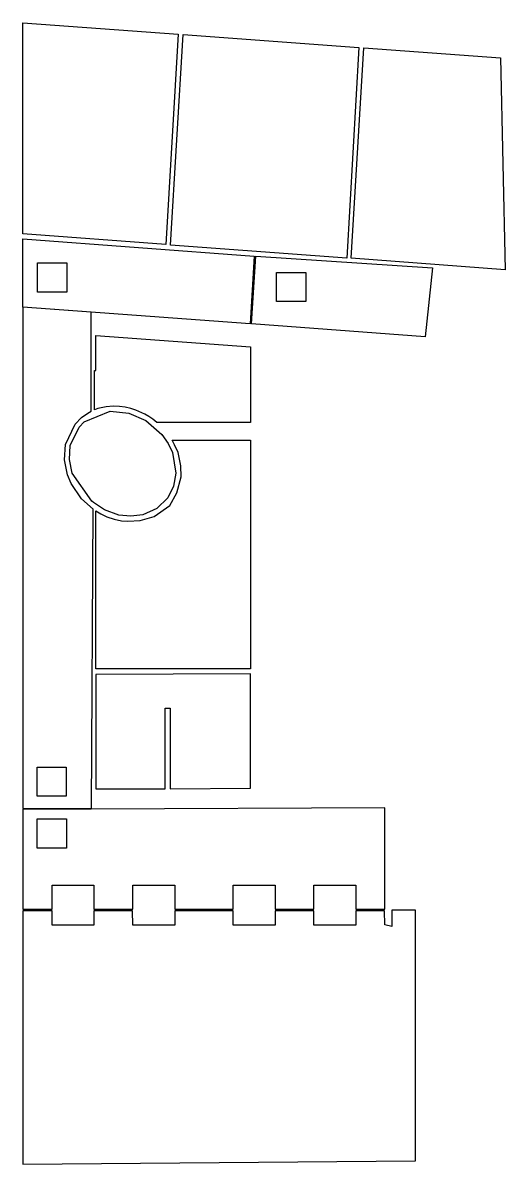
# Model space of a CAD drawing. Header units: metres. Extents: x 321.8 to 331.6, y 139.3 to 162.7.
import ezdxf

# ---------------------------------------------------------------- set-up
doc = ezdxf.new("R2010")
doc.units = ezdxf.units.M
doc.layers.add('AREE LEONARDO', color=5, linetype='Continuous')

msp = doc.modelspace()

# ---------------------------------------------------------------- linework, layer by layer
at = {"layer": 'AREE LEONARDO'}
for points in [[(321.755, 162.705), (324.943, 162.472), (324.685, 158.153), (321.755, 158.374)], [(325.045, 162.463), (328.648, 162.201), (328.398, 157.878), (324.786, 158.145)], [(328.749, 162.192), (331.552, 161.989), (331.649, 157.633), (328.491, 157.874)], [(321.755, 158.272), (326.501, 157.919), (326.415, 156.527), (321.755, 156.873)], [(326.537, 157.917), (330.159, 157.678), (330.01, 156.261), (326.448, 156.525)], [(321.755, 156.873), (321.753, 146.584), (323.16, 146.584), (323.199, 152.725), (322.96, 152.939), (322.746, 153.252), (322.67, 153.432), (322.606, 153.738), (322.627, 154.049), (322.827, 154.471), (322.827, 154.471), (322.956, 154.604), (323.086, 154.694), (323.156, 154.734), (323.156, 156.769), (321.755, 156.873)], [(323.254, 149.335), (323.254, 146.985), (324.676, 146.985), (324.676, 148.639), (324.778, 148.639), (324.778, 146.989), (326.425, 146.998), (326.425, 149.348), (323.254, 149.335)], [(321.755, 146.57), (321.755, 144.518), (322.354, 144.519), (322.354, 145.012), (323.213, 145.012), (323.213, 144.518), (324.011, 144.518), (324.011, 145.012), (324.869, 145.012), (324.869, 144.518), (326.069, 144.518), (326.069, 145.012), (326.928, 145.012), (326.928, 144.518), (327.726, 144.518), (327.726, 145.012), (328.585, 145.012), (328.584, 144.518), (329.177, 144.515), (329.177, 146.596), (323.156, 146.57), (321.755, 146.57)], [(321.755, 144.485), (321.755, 139.284), (329.807, 139.356), (329.807, 144.496), (329.327, 144.496), (329.327, 144.162), (329.177, 144.195), (329.171, 144.482), (328.584, 144.482), (328.585, 144.192), (327.726, 144.192), (327.726, 144.485), (326.928, 144.485), (326.928, 144.192), (326.069, 144.192), (326.069, 144.485), (324.869, 144.485), (324.869, 144.192), (324.011, 144.192), (324.005, 144.482), (323.213, 144.485), (323.213, 144.192), (322.354, 144.192), (322.354, 144.485), (321.755, 144.485)]]:
    msp.add_lwpolyline(points, close=True, dxfattribs=at)
at = {"layer": 'AREE LEONARDO', "color": 1}
for points in [[(322.056, 157.78), (322.656, 157.78), (322.656, 157.18), (322.056, 157.18)], [(326.958, 157.584), (327.558, 157.584), (327.558, 156.984), (326.958, 156.984)], [(322.045, 147.434), (322.645, 147.434), (322.645, 146.834), (322.045, 146.834)], [(322.048, 146.369), (322.648, 146.369), (322.648, 145.769), (322.048, 145.769)]]:
    msp.add_lwpolyline(points, close=True, dxfattribs=at)
at = {"layer": 'AREE LEONARDO', "color": 3}
msp.add_lwpolyline([(323.254, 156.286), (326.425, 156.054), (326.425, 154.501), (324.505, 154.501), (324.419, 154.569), (324.341, 154.624), (324.255, 154.674), (324.07, 154.757), (323.967, 154.789), (323.855, 154.815), (323.739, 154.831), (323.609, 154.837), (323.466, 154.828), (323.293, 154.789), (323.223, 154.764), (323.223, 155.57), (323.254, 155.57), (323.254, 156.286)], dxfattribs=at)
for points in [[(323.015, 154.519), (323.543, 154.733), (323.926, 154.695), (324.279, 154.542), (324.602, 154.259), (324.736, 154.073), (324.822, 153.888), (324.89, 153.461), (324.843, 153.198), (324.726, 152.957), (324.501, 152.737), (324.212, 152.611), (323.968, 152.58), (323.722, 152.605), (323.428, 152.713), (323.2, 152.865), (323.17, 152.891), (322.766, 153.465), (322.708, 153.745), (322.726, 154.029), (322.906, 154.407), (323.015, 154.519)], [(324.814, 154.141), (326.425, 154.141), (326.425, 153.048), (326.425, 153.048), (326.425, 152.629), (326.425, 151.528), (326.425, 149.449), (323.254, 149.449), (323.254, 152.539), (323.254, 152.689), (323.354, 152.631), (323.478, 152.571), (323.626, 152.522), (323.78, 152.488), (323.907, 152.478), (324.158, 152.489), (324.445, 152.576), (324.771, 152.798), (324.914, 153.057), (325.003, 153.391), (324.997, 153.616), (324.943, 153.885), (324.866, 154.046), (324.814, 154.141)]]:
    msp.add_lwpolyline(points, close=True, dxfattribs=at)

doc.saveas('drawing.dxf')
